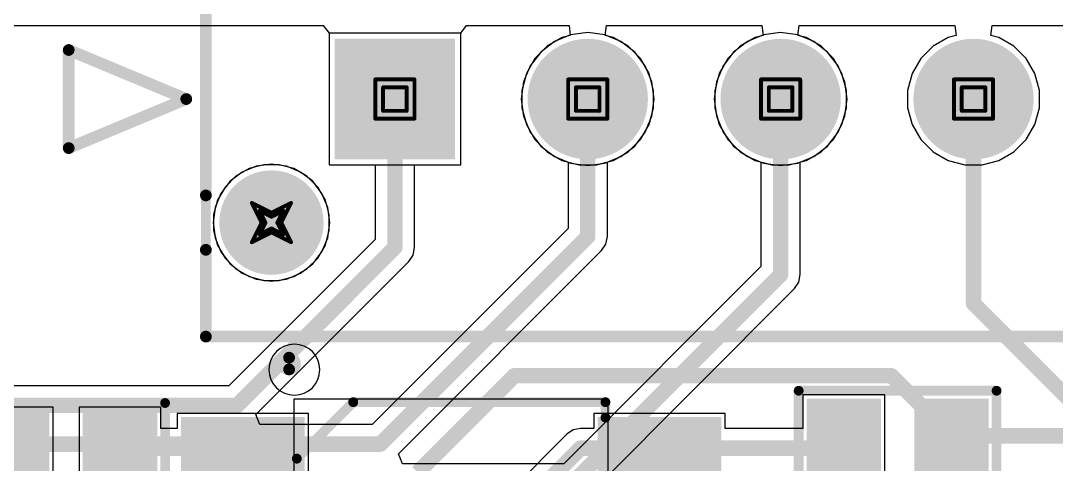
# Model space of a CAD drawing. Header units: inches. Extents: x 0 to 423, y -3 to 110.
# Drawn here: x 38.47 to 51.9, y 65.67 to 71.41 of the extents above; entities that cross this region are included whole.
import ezdxf

# ---------------------------------------------------------------- set-up
doc = ezdxf.new("R2010")
doc.units = ezdxf.units.IN
for name, color, linetype in [('Bottom Layer', 5, 'Continuous'), ('Bottom Solder', 6, 'Continuous'), ('Drill Drawing', 1, 'Continuous'), ('Mechanical 13', 56, 'Continuous'), ('Mechanical 15', 56, 'Continuous'), ('Mid Layer', 16, 'Continuous'), ('Mid Layer 2', 76, 'Continuous'), ('Pad Holes', 156, 'Continuous'), ('Top Layer', 1, 'Continuous'), ('Top Overlay', 2, 'Continuous'), ('Top Paste', 8, 'Continuous'), ('Top Solder', 216, 'Continuous')]:
    doc.layers.add(name, color=color, linetype=linetype)

# ---------------------------------------------------------------- blocks, each defined once
blk = doc.blocks.new('CON_2078430004_MOL_1')
at = {"layer": 'Bottom Layer'}
h = blk.add_hatch(color=5, dxfattribs=at)
edge = h.paths.add_edge_path()
edge.add_arc((1.6, 1.6), 0.6, 0, 360)
h = blk.add_hatch(color=5, dxfattribs=at)
edge = h.paths.add_edge_path()
edge.add_arc((-7.5, 0), 0.704, 0, 360)
h = blk.add_hatch(color=5, dxfattribs=at)
edge = h.paths.add_edge_path()
edge.add_arc((-5, 0), 0.704, 0, 360)
h = blk.add_hatch(color=5, dxfattribs=at)
edge = h.paths.add_edge_path()
edge.add_arc((-2.5, 0), 0.704, 0, 360)
blk.add_hatch(color=5, dxfattribs=at).paths.add_polyline_path([(-0.704, 0.704), (0.704, 0.704), (0.704, -0.704), (-0.704, -0.704)])
at = {"layer": 'Bottom Solder'}
h = blk.add_hatch(color=6, dxfattribs=at)
edge = h.paths.add_edge_path()
edge.add_arc((1.6, 1.6), 0.676, 0, 360)
h = blk.add_hatch(color=6, dxfattribs=at)
edge = h.paths.add_edge_path()
edge.add_arc((-7.5, 0), 0.78, 0, 360)
h = blk.add_hatch(color=6, dxfattribs=at)
edge = h.paths.add_edge_path()
edge.add_arc((-5, 0), 0.78, 0, 360)
h = blk.add_hatch(color=6, dxfattribs=at)
edge = h.paths.add_edge_path()
edge.add_arc((-2.5, 0), 0.78, 0, 360)
blk.add_hatch(color=6, dxfattribs=at).paths.add_polyline_path([(-0.78, 0.78), (0.78, 0.78), (0.78, -0.78), (-0.78, -0.78)])
at = {"layer": 'Mid Layer'}
h = blk.add_hatch(color=16, dxfattribs=at)
edge = h.paths.add_edge_path()
edge.add_arc((1.6, 1.6), 0.6, 0, 360)
h = blk.add_hatch(color=16, dxfattribs=at)
edge = h.paths.add_edge_path()
edge.add_arc((-7.5, 0), 0.704, 0, 360)
h = blk.add_hatch(color=16, dxfattribs=at)
edge = h.paths.add_edge_path()
edge.add_arc((-5, 0), 0.704, 0, 360)
h = blk.add_hatch(color=16, dxfattribs=at)
edge = h.paths.add_edge_path()
edge.add_arc((-2.5, 0), 0.704, 0, 360)
blk.add_hatch(color=16, dxfattribs=at).paths.add_polyline_path([(-0.704, 0.704), (0.704, 0.704), (0.704, -0.704), (-0.704, -0.704)])
at = {"layer": 'Mid Layer 2'}
h = blk.add_hatch(color=76, dxfattribs=at)
edge = h.paths.add_edge_path()
edge.add_arc((1.6, 1.6), 0.6, 0, 360)
h = blk.add_hatch(color=76, dxfattribs=at)
edge = h.paths.add_edge_path()
edge.add_arc((-7.5, 0), 0.704, 0, 360)
h = blk.add_hatch(color=76, dxfattribs=at)
edge = h.paths.add_edge_path()
edge.add_arc((-5, 0), 0.704, 0, 360)
h = blk.add_hatch(color=76, dxfattribs=at)
edge = h.paths.add_edge_path()
edge.add_arc((-2.5, 0), 0.704, 0, 360)
blk.add_hatch(color=76, dxfattribs=at).paths.add_polyline_path([(-0.704, 0.704), (0.704, 0.704), (0.704, -0.704), (-0.704, -0.704)])
at = {"layer": 'Pad Holes'}
h = blk.add_hatch(color=7, dxfattribs=at)
edge = h.paths.add_edge_path()
edge.add_arc((1.6, 1.6), 0.597, 0, 360)
h = blk.add_hatch(color=7, dxfattribs=at)
edge = h.paths.add_edge_path()
edge.add_arc((-7.5, 0), 0.445, 0, 360)
h = blk.add_hatch(color=7, dxfattribs=at)
edge = h.paths.add_edge_path()
edge.add_arc((-5, 0), 0.445, 0, 360)
h = blk.add_hatch(color=7, dxfattribs=at)
edge = h.paths.add_edge_path()
edge.add_arc((-2.5, 0), 0.445, 0, 360)
h = blk.add_hatch(color=7, dxfattribs=at)
edge = h.paths.add_edge_path()
edge.add_arc((0, 0), 0.445, 0, 360)
at = {"layer": 'Top Layer'}
h = blk.add_hatch(color=1, dxfattribs=at)
edge = h.paths.add_edge_path()
edge.add_arc((1.6, 1.6), 0.6, 0, 360)
h = blk.add_hatch(color=1, dxfattribs=at)
edge = h.paths.add_edge_path()
edge.add_arc((-7.5, 0), 0.704, 0, 360)
h = blk.add_hatch(color=1, dxfattribs=at)
edge = h.paths.add_edge_path()
edge.add_arc((-5, 0), 0.704, 0, 360)
h = blk.add_hatch(color=1, dxfattribs=at)
edge = h.paths.add_edge_path()
edge.add_arc((-2.5, 0), 0.704, 0, 360)
blk.add_hatch(color=1, dxfattribs=at).paths.add_polyline_path([(-0.704, 0.704), (0.704, 0.704), (0.704, -0.704), (-0.704, -0.704)])
at = {"layer": 'Top Solder'}
h = blk.add_hatch(color=216, dxfattribs=at)
edge = h.paths.add_edge_path()
edge.add_arc((1.6, 1.6), 0.676, 0, 360)
h = blk.add_hatch(color=216, dxfattribs=at)
edge = h.paths.add_edge_path()
edge.add_arc((-7.5, 0), 0.78, 0, 360)
h = blk.add_hatch(color=216, dxfattribs=at)
edge = h.paths.add_edge_path()
edge.add_arc((-5, 0), 0.78, 0, 360)
h = blk.add_hatch(color=216, dxfattribs=at)
edge = h.paths.add_edge_path()
edge.add_arc((-2.5, 0), 0.78, 0, 360)
blk.add_hatch(color=216, dxfattribs=at).paths.add_polyline_path([(-0.78, 0.78), (0.78, 0.78), (0.78, -0.78), (-0.78, -0.78)])
at = {"layer": 'Mechanical 13'}
for points in [[(2.45, 3.076, 0.127, 0.127, 0), (-9.95, 3.076, 0.127, 0.127, 0)], [(2.45, -4.224, 0.127, 0.127, 0), (2.45, 3.076, 0.127, 0.127, 0)], [(4.228, 0.635, 0.127, 0.127, 0), (2.704, 0, 0.127, 0.127, 0)], [(4.228, 0.635, 0.127, 0.127, 0), (4.228, -0.635, 0.127, 0.127, 0)], [(4.228, -0.635, 0.127, 0.127, 0), (2.704, 0, 0.127, 0.127, 0)]]:
    blk.add_lwpolyline(points, format="xyseb", dxfattribs=at)
for points in [[(2.418, 3.076, 0.0635, 0.0635, 1), (2.482, 3.076, 0.0635, 0.0635, 1)], [(2.418, 3.076, 0.0635, 0.0635, 1), (2.482, 3.076, 0.0635, 0.0635, 1)], [(4.196, 0.635, 0.0635, 0.0635, 1), (4.26, 0.635, 0.0635, 0.0635, 1)], [(4.196, 0.635, 0.0635, 0.0635, 1), (4.26, 0.635, 0.0635, 0.0635, 1)], [(2.672, 0, 0.0635, 0.0635, 1), (2.736, 0, 0.0635, 0.0635, 1)], [(2.672, 0, 0.0635, 0.0635, 1), (2.736, 0, 0.0635, 0.0635, 1)], [(4.196, -0.635, 0.0635, 0.0635, 1), (4.26, -0.635, 0.0635, 0.0635, 1)], [(4.196, -0.635, 0.0635, 0.0635, 1), (4.26, -0.635, 0.0635, 0.0635, 1)]]:
    blk.add_lwpolyline(points, format="xyseb", close=True, dxfattribs=at)
at = {"layer": 'Top Overlay'}
for points in [[(2.45, 3.076, 0.152, 0.152, 0), (-9.95, 3.076, 0.152, 0.152, 0)], [(2.45, 1.952, 0.152, 0.152, 0), (2.45, 3.076, 0.152, 0.152, 0)], [(2.45, -4.224, 0.152, 0.152, 0), (2.45, 1.248, 0.152, 0.152, 0)], [(4.228, 0.635, 0.152, 0.152, 0), (2.704, 0, 0.152, 0.152, 0)], [(4.228, 0.635, 0.152, 0.152, 0), (4.228, -0.635, 0.152, 0.152, 0)], [(4.228, -0.635, 0.152, 0.152, 0), (2.704, 0, 0.152, 0.152, 0)]]:
    blk.add_lwpolyline(points, format="xyseb", dxfattribs=at)
for points in [[(2.412, 3.076, 0.0762, 0.0762, 1), (2.488, 3.076, 0.0762, 0.0762, 1)], [(2.412, 3.076, 0.0762, 0.0762, 1), (2.488, 3.076, 0.0762, 0.0762, 1)], [(2.412, 1.952, 0.0762, 0.0762, 1), (2.488, 1.952, 0.0762, 0.0762, 1)], [(2.412, 1.248, 0.0762, 0.0762, 1), (2.488, 1.248, 0.0762, 0.0762, 1)], [(4.19, 0.635, 0.0762, 0.0762, 1), (4.266, 0.635, 0.0762, 0.0762, 1)], [(4.19, 0.635, 0.0762, 0.0762, 1), (4.266, 0.635, 0.0762, 0.0762, 1)], [(2.666, 0, 0.0762, 0.0762, 1), (2.742, 0, 0.0762, 0.0762, 1)], [(2.666, 0, 0.0762, 0.0762, 1), (2.742, 0, 0.0762, 0.0762, 1)], [(4.19, -0.635, 0.0762, 0.0762, 1), (4.266, -0.635, 0.0762, 0.0762, 1)], [(4.19, -0.635, 0.0762, 0.0762, 1), (4.266, -0.635, 0.0762, 0.0762, 1)]]:
    blk.add_lwpolyline(points, format="xyseb", close=True, dxfattribs=at)
blk = doc.blocks.new('0603C_TBD_55')
at = {"layer": 'Top Layer'}
for points in [[(-0.381, 0.381), (0.381, 0.381), (0.381, -0.381), (-0.381, -0.381)], [(1.016, 0.381), (1.778, 0.381), (1.778, -0.381), (1.016, -0.381)]]:
    blk.add_hatch(color=1, dxfattribs=at).paths.add_polyline_path(points)
at = {"layer": 'Top Paste'}
for points in [[(-0.381, 0.381), (0.381, 0.381), (0.381, -0.381), (-0.381, -0.381)], [(1.016, 0.381), (1.778, 0.381), (1.778, -0.381), (1.016, -0.381)]]:
    blk.add_hatch(color=8, dxfattribs=at).paths.add_polyline_path(points)
at = {"layer": 'Top Solder'}
for points in [[(-0.4826, 0.4826), (0.4826, 0.4826), (0.4826, -0.4826), (-0.4826, -0.4826)], [(0.9144, 0.4826), (1.8796, 0.4826), (1.8796, -0.4826), (0.9144, -0.4826)]]:
    blk.add_hatch(color=216, dxfattribs=at).paths.add_polyline_path(points)
at = {"layer": 'Top Overlay'}
for points in [[(-0.5842, 0.5842, 0.127, 0.127, 0), (1.9812, 0.5842, 0.127, 0.127, 0)], [(-0.5842, -0.5842, 0.127, 0.127, 0), (-0.5842, 0.5842, 0.127, 0.127, 0)], [(1.9812, -0.5842, 0.127, 0.127, 0), (1.9812, 0.5842, 0.127, 0.127, 0)], [(-0.5842, -0.5842, 0.127, 0.127, 0), (1.9812, -0.5842, 0.127, 0.127, 0)]]:
    blk.add_lwpolyline(points, format="xyseb", dxfattribs=at)
for points in [[(-0.61595, 0.5842, 0.0635, 0.0635, 1), (-0.55245, 0.5842, 0.0635, 0.0635, 1)], [(-0.61595, 0.5842, 0.0635, 0.0635, 1), (-0.55245, 0.5842, 0.0635, 0.0635, 1)], [(1.94945, 0.5842, 0.0635, 0.0635, 1), (2.01295, 0.5842, 0.0635, 0.0635, 1)], [(1.94945, 0.5842, 0.0635, 0.0635, 1), (2.01295, 0.5842, 0.0635, 0.0635, 1)], [(-0.61595, -0.5842, 0.0635, 0.0635, 1), (-0.55245, -0.5842, 0.0635, 0.0635, 1)], [(-0.61595, -0.5842, 0.0635, 0.0635, 1), (-0.55245, -0.5842, 0.0635, 0.0635, 1)], [(1.94945, -0.5842, 0.0635, 0.0635, 1), (2.01295, -0.5842, 0.0635, 0.0635, 1)], [(1.94945, -0.5842, 0.0635, 0.0635, 1), (2.01295, -0.5842, 0.0635, 0.0635, 1)]]:
    blk.add_lwpolyline(points, format="xyseb", close=True, dxfattribs=at)
blk = doc.blocks.new('SOIC8_1_27_5X4MM_56')
at = {"layer": 'Top Layer'}
for points in [[(-2.205, 2), (-2.205, 3.4), (-1.605, 3.4), (-1.605, 2)], [(-0.935, 2), (-0.935, 3.4), (-0.335, 3.4), (-0.335, 2)], [(0.335, 2), (0.335, 3.4), (0.935, 3.4), (0.935, 2)], [(1.605, 2), (1.605, 3.4), (2.205, 3.4), (2.205, 2)], [(-2.205, -3.4), (-2.205, -2), (-1.605, -2), (-1.605, -3.4)], [(-0.935, -3.4), (-0.935, -2), (-0.335, -2), (-0.335, -3.4)], [(0.335, -3.4), (0.335, -2), (0.935, -2), (0.935, -3.4)], [(1.605, -3.4), (1.605, -2), (2.205, -2), (2.205, -3.4)]]:
    blk.add_hatch(color=1, dxfattribs=at).paths.add_polyline_path(points)
at = {"layer": 'Top Paste'}
for points in [[(-2.205, 2), (-2.205, 3.4), (-1.605, 3.4), (-1.605, 2)], [(-0.935, 2), (-0.935, 3.4), (-0.335, 3.4), (-0.335, 2)], [(0.335, 2), (0.335, 3.4), (0.935, 3.4), (0.935, 2)], [(1.605, 2), (1.605, 3.4), (2.205, 3.4), (2.205, 2)], [(-2.205, -3.4), (-2.205, -2), (-1.605, -2), (-1.605, -3.4)], [(-0.935, -3.4), (-0.935, -2), (-0.335, -2), (-0.335, -3.4)], [(0.335, -3.4), (0.335, -2), (0.935, -2), (0.935, -3.4)], [(1.605, -3.4), (1.605, -2), (2.205, -2), (2.205, -3.4)]]:
    blk.add_hatch(color=8, dxfattribs=at).paths.add_polyline_path(points)
at = {"layer": 'Top Solder'}
for points in [[(-2.307, 1.898), (-2.307, 3.502), (-1.503, 3.502), (-1.503, 1.898)], [(-1.037, 1.898), (-1.037, 3.502), (-0.233, 3.502), (-0.233, 1.898)], [(0.233, 1.898), (0.233, 3.502), (1.037, 3.502), (1.037, 1.898)], [(1.503, 1.898), (1.503, 3.502), (2.307, 3.502), (2.307, 1.898)], [(-2.307, -3.502), (-2.307, -1.898), (-1.503, -1.898), (-1.503, -3.502)], [(-1.037, -3.502), (-1.037, -1.898), (-0.233, -1.898), (-0.233, -3.502)], [(0.233, -3.502), (0.233, -1.898), (1.037, -1.898), (1.037, -3.502)], [(1.503, -3.502), (1.503, -1.898), (2.307, -1.898), (2.307, -3.502)]]:
    blk.add_hatch(color=216, dxfattribs=at).paths.add_polyline_path(points)
at = {"layer": 'Mechanical 15'}
for p, q in [((-2.545, -2.036), (-2.545, 2.032)), ((-2.545, 2.032), (2.54, 2.032)), ((2.54, 2.032), (2.54, -2.036)), ((2.54, -2.036), (-2.545, -2.036))]:
    blk.add_line(p, q, dxfattribs=at)
at = {"layer": 'Top Overlay'}
for points in [[(-2.3, 2, 0.127, 0.127, 0), (-2.5, 2, 0.127, 0.127, 0)], [(-2.5, -1.269, 0.127, 0.127, 0), (-2.5, 2, 0.127, 0.127, 0)], [(-1.769, -2, 0.127, 0.127, 0), (-2.5, -1.269, 0.127, 0.127, 0)]]:
    blk.add_lwpolyline(points, format="xyseb", dxfattribs=at)
for points, format in [([(-2.532, 2, 0.0635, 0.0635, 1), (-2.468, 2, 0.0635, 0.0635, 1)], "xyseb"), ([(-2.532, 2, 0.0635, 0.0635, 1), (-2.468, 2, 0.0635, 0.0635, 1)], "xyseb"), ([(-2.332, 2, 0.0635, 0.0635, 1), (-2.268, 2, 0.0635, 0.0635, 1)], "xyseb"), ([(-2.532, -1.269, 0.0635, 0.0635, 1), (-2.468, -1.269, 0.0635, 0.0635, 1)], "xyseb"), ([(-2.532, -1.269, 0.0635, 0.0635, 1), (-2.468, -1.269, 0.0635, 0.0635, 1)], "xyseb"), ([(-2.591, -2.032, 1), (-3.251, -2.032, 1)], "xyb"), ([(-2.924, -2.1, 0.152, 0.152, 1), (-3.076, -2.1, 0.152, 0.152, 1)], "xyseb"), ([(-1.801, -2, 0.0635, 0.0635, 1), (-1.737, -2, 0.0635, 0.0635, 1)], "xyseb"), ([(-3.251, -2.032, 1), (-3.251, -2.032, 1)], "xyb"), ([(-3.114, -2.1, 0.0762, 0.0762, 1), (-3.038, -2.1, 0.0762, 0.0762, 1)], "xyseb"), ([(-2.962, -2.1, 0.0762, 0.0762, 1), (-2.886, -2.1, 0.0762, 0.0762, 1)], "xyseb"), ([(-2.591, -2.032, 1), (-2.591, -2.032, 1)], "xyb")]:
    blk.add_lwpolyline(points, format=format, close=True, dxfattribs=at)
blk = doc.blocks.new('0603C_TBD_57')
at = {"layer": 'Top Layer'}
for points in [[(-0.381, 0.381), (0.381, 0.381), (0.381, -0.381), (-0.381, -0.381)], [(1.016, 0.381), (1.778, 0.381), (1.778, -0.381), (1.016, -0.381)]]:
    blk.add_hatch(color=1, dxfattribs=at).paths.add_polyline_path(points)
at = {"layer": 'Top Paste'}
for points in [[(-0.381, 0.381), (0.381, 0.381), (0.381, -0.381), (-0.381, -0.381)], [(1.016, 0.381), (1.778, 0.381), (1.778, -0.381), (1.016, -0.381)]]:
    blk.add_hatch(color=8, dxfattribs=at).paths.add_polyline_path(points)
at = {"layer": 'Top Solder'}
for points in [[(-0.4826, 0.4826), (0.4826, 0.4826), (0.4826, -0.4826), (-0.4826, -0.4826)], [(0.9144, 0.4826), (1.8796, 0.4826), (1.8796, -0.4826), (0.9144, -0.4826)]]:
    blk.add_hatch(color=216, dxfattribs=at).paths.add_polyline_path(points)
at = {"layer": 'Top Overlay'}
for points in [[(-0.5842, -0.5842, 0.127, 0.127, 0), (-0.5842, 0.5842, 0.127, 0.127, 0)], [(-0.5842, 0.5842, 0.127, 0.127, 0), (1.9812, 0.5842, 0.127, 0.127, 0)], [(1.9812, -0.5842, 0.127, 0.127, 0), (1.9812, 0.5842, 0.127, 0.127, 0)], [(-0.5842, -0.5842, 0.127, 0.127, 0), (1.9812, -0.5842, 0.127, 0.127, 0)]]:
    blk.add_lwpolyline(points, format="xyseb", dxfattribs=at)
for points in [[(-0.61595, 0.5842, 0.0635, 0.0635, 1), (-0.55245, 0.5842, 0.0635, 0.0635, 1)], [(-0.61595, 0.5842, 0.0635, 0.0635, 1), (-0.55245, 0.5842, 0.0635, 0.0635, 1)], [(1.94945, 0.5842, 0.0635, 0.0635, 1), (2.01295, 0.5842, 0.0635, 0.0635, 1)], [(1.94945, 0.5842, 0.0635, 0.0635, 1), (2.01295, 0.5842, 0.0635, 0.0635, 1)], [(-0.61595, -0.5842, 0.0635, 0.0635, 1), (-0.55245, -0.5842, 0.0635, 0.0635, 1)], [(-0.61595, -0.5842, 0.0635, 0.0635, 1), (-0.55245, -0.5842, 0.0635, 0.0635, 1)], [(1.94945, -0.5842, 0.0635, 0.0635, 1), (2.01295, -0.5842, 0.0635, 0.0635, 1)], [(1.94945, -0.5842, 0.0635, 0.0635, 1), (2.01295, -0.5842, 0.0635, 0.0635, 1)]]:
    blk.add_lwpolyline(points, format="xyseb", close=True, dxfattribs=at)

msp = doc.modelspace()

# ---------------------------------------------------------------- linework, layer by layer
at = {"layer": 'Bottom Layer'}
for p, q in [((44.178, 71.254), (42.47, 71.254)), ((42.47, 71.254), (42.47, 69.546)), ((44.178, 69.546), (44.178, 71.254)), ((45.393, 71.146), (45.215, 71.009)), ((45.601, 71.232), (45.393, 71.146)), ((45.824, 71.261), (45.601, 71.232)), ((46.047, 71.232), (45.824, 71.261)), ((46.254, 71.146), (46.047, 71.232)), ((46.433, 71.009), (46.254, 71.146)), ((47.893, 71.146), (47.715, 71.009)), ((48.101, 71.232), (47.893, 71.146)), ((48.324, 71.261), (48.101, 71.232)), ((48.547, 71.232), (48.324, 71.261)), ((48.754, 71.146), (48.547, 71.232)), ((48.933, 71.009), (48.754, 71.146)), ((45.215, 71.009), (45.078, 70.831)), ((46.57, 70.831), (46.433, 71.009)), ((47.715, 71.009), (47.578, 70.831)), ((49.07, 70.831), (48.933, 71.009)), ((45.078, 70.831), (44.992, 70.623)), ((46.656, 70.623), (46.57, 70.831)), ((47.578, 70.831), (47.492, 70.623)), ((49.156, 70.623), (49.07, 70.831)), ((44.992, 70.623), (44.962, 70.4)), ((46.685, 70.4), (46.656, 70.623)), ((47.492, 70.623), (47.462, 70.4)), ((49.185, 70.4), (49.156, 70.623)), ((44.962, 70.4), (44.992, 70.177)), ((46.656, 70.177), (46.685, 70.4)), ((47.462, 70.4), (47.492, 70.177)), ((49.156, 70.177), (49.185, 70.4)), ((44.992, 70.177), (45.078, 69.969)), ((46.57, 69.969), (46.656, 70.177)), ((47.492, 70.177), (47.578, 69.969)), ((49.07, 69.969), (49.156, 70.177)), ((45.078, 69.969), (45.215, 69.791)), ((46.433, 69.791), (46.57, 69.969)), ((47.578, 69.969), (47.715, 69.791)), ((48.933, 69.791), (49.07, 69.969)), ((45.215, 69.791), (45.393, 69.654)), ((46.254, 69.654), (46.433, 69.791)), ((47.715, 69.791), (47.893, 69.654)), ((48.754, 69.654), (48.933, 69.791)), ((41.528, 69.531), (41.345, 69.455)), ((41.724, 69.556), (41.528, 69.531)), ((41.919, 69.531), (41.724, 69.556)), ((42.102, 69.455), (41.919, 69.531)), ((42.47, 69.546), (43.069, 69.546)), ((43.069, 69.546), (43.069, 68.583)), ((43.579, 68.478), (43.579, 69.546)), ((43.579, 69.546), (44.178, 69.546)), ((45.393, 69.654), (45.569, 69.581)), ((45.569, 69.581), (45.569, 68.724)), ((46.079, 69.581), (46.254, 69.654)), ((46.079, 68.619), (46.079, 69.581)), ((47.893, 69.654), (48.069, 69.581)), ((48.069, 69.581), (48.069, 68.231)), ((48.579, 69.581), (48.754, 69.654)), ((48.579, 68.126), (48.579, 69.581)), ((41.345, 69.455), (41.189, 69.335)), ((42.259, 69.335), (42.102, 69.455)), ((41.189, 69.335), (41.069, 69.178)), ((42.379, 69.178), (42.259, 69.335)), ((41.069, 69.178), (40.993, 68.996)), ((42.454, 68.996), (42.379, 69.178)), ((40.993, 68.996), (40.967, 68.8)), ((42.48, 68.8), (42.454, 68.996)), ((40.967, 68.8), (40.993, 68.604)), ((42.454, 68.604), (42.48, 68.8)), ((40.993, 68.604), (41.069, 68.422)), ((42.379, 68.422), (42.454, 68.604)), ((45.569, 68.724), (43.031, 66.187)), ((46.059, 68.521), (46.079, 68.619)), ((43.069, 68.583), (41.173, 66.688)), ((43.559, 68.38), (43.579, 68.478)), ((46.004, 68.438), (46.059, 68.521)), ((41.069, 68.422), (41.189, 68.265)), ((42.259, 68.265), (42.379, 68.422)), ((43.369, 65.804), (46.004, 68.438)), ((43.504, 68.297), (43.559, 68.38)), ((41.189, 68.265), (41.345, 68.145)), ((41.52, 66.314), (43.504, 68.297)), ((42.102, 68.145), (42.259, 68.265)), ((48.069, 68.231), (45.514, 65.677)), ((41.345, 68.145), (41.528, 68.069)), ((41.528, 68.069), (41.724, 68.043)), ((41.724, 68.043), (41.919, 68.069)), ((41.919, 68.069), (42.102, 68.145)), ((48.559, 68.028), (48.579, 68.126)), ((45.8, 65.241), (48.504, 67.946)), ((48.504, 67.946), (48.559, 68.028)), ((41.173, 66.688), (38.303, 66.688)), ((41.573, 66.187), (41.52, 66.314)), ((43.031, 66.187), (41.573, 66.187)), ((43.422, 65.677), (43.369, 65.804)), ((45.514, 65.677), (43.422, 65.677))]:
    msp.add_line(p, q, dxfattribs=at)
for points in [[(43.324, 68.478, 0.2, 0.2, 0), (43.324, 70.705, 0.2, 0.2, 0)], [(45.824, 68.619, 0.2, 0.2, 0), (45.824, 70.705, 0.2, 0.2, 0)], [(48.324, 68.126, 0.2, 0.2, 0), (48.324, 70.705, 0.2, 0.2, 0)], [(50.824, 67.752, 0.2, 0.2, 0), (50.824, 70.705, 0.2, 0.2, 0)], [(43.137, 65.932, 0.2, 0.2, 0), (45.824, 68.619, 0.2, 0.2, 0)], [(41.279, 66.433, 0.2, 0.2, 0), (43.324, 68.478, 0.2, 0.2, 0)], [(45.619, 65.422, 0.2, 0.2, 0), (48.324, 68.126, 0.2, 0.2, 0)], [(50.824, 67.752, 0.2, 0.2, 0), (52.536, 66.039, 0.2, 0.2, 0)], [(38.303, 66.433, 0.2, 0.2, 0), (41.279, 66.433, 0.2, 0.2, 0)], [(37.627, 64.854, 0.2, 0.2, 0), (38.705, 65.932, 0.2, 0.2, 0)], [(38.705, 65.932, 0.2, 0.2, 0), (43.137, 65.932, 0.2, 0.2, 0)]]:
    msp.add_lwpolyline(points, format="xyseb", dxfattribs=at)
for points in [[(43.274, 70.705, 0.1, 0.1, 1), (43.374, 70.705, 0.1, 0.1, 1)], [(45.774, 70.705, 0.1, 0.1, 1), (45.874, 70.705, 0.1, 0.1, 1)], [(48.274, 70.705, 0.1, 0.1, 1), (48.374, 70.705, 0.1, 0.1, 1)], [(50.774, 70.705, 0.1, 0.1, 1), (50.874, 70.705, 0.1, 0.1, 1)], [(45.774, 68.619, 0.1, 0.1, 1), (45.874, 68.619, 0.1, 0.1, 1)], [(45.774, 68.619, 0.1, 0.1, 1), (45.874, 68.619, 0.1, 0.1, 1)], [(43.274, 68.478, 0.1, 0.1, 1), (43.374, 68.478, 0.1, 0.1, 1)], [(43.274, 68.478, 0.1, 0.1, 1), (43.374, 68.478, 0.1, 0.1, 1)], [(48.274, 68.126, 0.1, 0.1, 1), (48.374, 68.126, 0.1, 0.1, 1)], [(48.274, 68.126, 0.1, 0.1, 1), (48.374, 68.126, 0.1, 0.1, 1)], [(50.774, 67.752, 0.1, 0.1, 1), (50.874, 67.752, 0.1, 0.1, 1)], [(50.774, 67.752, 0.1, 0.1, 1), (50.874, 67.752, 0.1, 0.1, 1)], [(41.229, 66.433, 0.1, 0.1, 1), (41.329, 66.433, 0.1, 0.1, 1)], [(41.229, 66.433, 0.1, 0.1, 1), (41.329, 66.433, 0.1, 0.1, 1)], [(38.655, 65.932, 0.1, 0.1, 1), (38.755, 65.932, 0.1, 0.1, 1)], [(38.655, 65.932, 0.1, 0.1, 1), (38.755, 65.932, 0.1, 0.1, 1)], [(43.087, 65.932, 0.1, 0.1, 1), (43.187, 65.932, 0.1, 0.1, 1)], [(43.087, 65.932, 0.1, 0.1, 1), (43.187, 65.932, 0.1, 0.1, 1)]]:
    msp.add_lwpolyline(points, format="xyseb", close=True, dxfattribs=at)
at = {"layer": 'Drill Drawing'}
for points in [[(43.07, 70.654, 0.0508, 0.0508, 0), (43.578, 70.654, 0.0508, 0.0508, 0)], [(43.07, 70.146, 0.0508, 0.0508, 0), (43.07, 70.654, 0.0508, 0.0508, 0)], [(43.578, 70.146, 0.0508, 0.0508, 0), (43.578, 70.654, 0.0508, 0.0508, 0)], [(45.57, 70.654, 0.0508, 0.0508, 0), (46.078, 70.654, 0.0508, 0.0508, 0)], [(45.57, 70.146, 0.0508, 0.0508, 0), (45.57, 70.654, 0.0508, 0.0508, 0)], [(46.078, 70.146, 0.0508, 0.0508, 0), (46.078, 70.654, 0.0508, 0.0508, 0)], [(48.07, 70.654, 0.0508, 0.0508, 0), (48.578, 70.654, 0.0508, 0.0508, 0)], [(48.07, 70.146, 0.0508, 0.0508, 0), (48.07, 70.654, 0.0508, 0.0508, 0)], [(48.578, 70.146, 0.0508, 0.0508, 0), (48.578, 70.654, 0.0508, 0.0508, 0)], [(50.57, 70.654, 0.0508, 0.0508, 0), (51.078, 70.654, 0.0508, 0.0508, 0)], [(50.57, 70.146, 0.0508, 0.0508, 0), (50.57, 70.654, 0.0508, 0.0508, 0)], [(51.078, 70.146, 0.0508, 0.0508, 0), (51.078, 70.654, 0.0508, 0.0508, 0)], [(43.171, 70.552, 0.0508, 0.0508, 0), (43.476, 70.552, 0.0508, 0.0508, 0)], [(43.171, 70.247, 0.0508, 0.0508, 0), (43.171, 70.552, 0.0508, 0.0508, 0)], [(43.476, 70.247, 0.0508, 0.0508, 0), (43.476, 70.552, 0.0508, 0.0508, 0)], [(45.671, 70.552, 0.0508, 0.0508, 0), (45.976, 70.552, 0.0508, 0.0508, 0)], [(45.671, 70.247, 0.0508, 0.0508, 0), (45.671, 70.552, 0.0508, 0.0508, 0)], [(45.976, 70.247, 0.0508, 0.0508, 0), (45.976, 70.552, 0.0508, 0.0508, 0)], [(48.171, 70.552, 0.0508, 0.0508, 0), (48.476, 70.552, 0.0508, 0.0508, 0)], [(48.171, 70.247, 0.0508, 0.0508, 0), (48.171, 70.552, 0.0508, 0.0508, 0)], [(48.476, 70.247, 0.0508, 0.0508, 0), (48.476, 70.552, 0.0508, 0.0508, 0)], [(50.671, 70.552, 0.0508, 0.0508, 0), (50.976, 70.552, 0.0508, 0.0508, 0)], [(50.671, 70.247, 0.0508, 0.0508, 0), (50.671, 70.552, 0.0508, 0.0508, 0)], [(50.976, 70.247, 0.0508, 0.0508, 0), (50.976, 70.552, 0.0508, 0.0508, 0)], [(43.171, 70.247, 0.0508, 0.0508, 0), (43.476, 70.247, 0.0508, 0.0508, 0)], [(45.671, 70.247, 0.0508, 0.0508, 0), (45.976, 70.247, 0.0508, 0.0508, 0)], [(48.171, 70.247, 0.0508, 0.0508, 0), (48.476, 70.247, 0.0508, 0.0508, 0)], [(50.671, 70.247, 0.0508, 0.0508, 0), (50.976, 70.247, 0.0508, 0.0508, 0)], [(43.07, 70.146, 0.0508, 0.0508, 0), (43.578, 70.146, 0.0508, 0.0508, 0)], [(45.57, 70.146, 0.0508, 0.0508, 0), (46.078, 70.146, 0.0508, 0.0508, 0)], [(48.07, 70.146, 0.0508, 0.0508, 0), (48.578, 70.146, 0.0508, 0.0508, 0)], [(50.57, 70.146, 0.0508, 0.0508, 0), (51.078, 70.146, 0.0508, 0.0508, 0)], [(41.47, 69.054, 0.0508, 0.0508, 0), (41.724, 68.927, 0.0508, 0.0508, 0)], [(41.47, 69.054, 0.0508, 0.0508, 0), (41.597, 68.8, 0.0508, 0.0508, 0)], [(41.724, 68.927, 0.0508, 0.0508, 0), (41.978, 69.054, 0.0508, 0.0508, 0)], [(41.851, 68.8, 0.0508, 0.0508, 0), (41.978, 69.054, 0.0508, 0.0508, 0)], [(41.571, 68.952, 0.0508, 0.0508, 0), (41.724, 68.876, 0.0508, 0.0508, 0)], [(41.571, 68.952, 0.0508, 0.0508, 0), (41.647, 68.8, 0.0508, 0.0508, 0)], [(41.724, 68.876, 0.0508, 0.0508, 0), (41.876, 68.952, 0.0508, 0.0508, 0)], [(41.8, 68.8, 0.0508, 0.0508, 0), (41.876, 68.952, 0.0508, 0.0508, 0)], [(41.47, 68.546, 0.0508, 0.0508, 0), (41.597, 68.8, 0.0508, 0.0508, 0)], [(41.571, 68.647, 0.0508, 0.0508, 0), (41.647, 68.8, 0.0508, 0.0508, 0)], [(41.571, 68.647, 0.0508, 0.0508, 0), (41.724, 68.724, 0.0508, 0.0508, 0)], [(41.724, 68.724, 0.0508, 0.0508, 0), (41.876, 68.647, 0.0508, 0.0508, 0)], [(41.8, 68.8, 0.0508, 0.0508, 0), (41.876, 68.647, 0.0508, 0.0508, 0)], [(41.851, 68.8, 0.0508, 0.0508, 0), (41.978, 68.546, 0.0508, 0.0508, 0)], [(41.47, 68.546, 0.0508, 0.0508, 0), (41.724, 68.673, 0.0508, 0.0508, 0)], [(41.724, 68.673, 0.0508, 0.0508, 0), (41.978, 68.546, 0.0508, 0.0508, 0)]]:
    msp.add_lwpolyline(points, format="xyseb", dxfattribs=at)
for points in [[(43.057, 70.654, 0.0254, 0.0254, 1), (43.082, 70.654, 0.0254, 0.0254, 1)], [(43.057, 70.654, 0.0254, 0.0254, 1), (43.082, 70.654, 0.0254, 0.0254, 1)], [(43.565, 70.654, 0.0254, 0.0254, 1), (43.59, 70.654, 0.0254, 0.0254, 1)], [(43.565, 70.654, 0.0254, 0.0254, 1), (43.59, 70.654, 0.0254, 0.0254, 1)], [(45.557, 70.654, 0.0254, 0.0254, 1), (45.582, 70.654, 0.0254, 0.0254, 1)], [(45.557, 70.654, 0.0254, 0.0254, 1), (45.582, 70.654, 0.0254, 0.0254, 1)], [(46.065, 70.654, 0.0254, 0.0254, 1), (46.09, 70.654, 0.0254, 0.0254, 1)], [(46.065, 70.654, 0.0254, 0.0254, 1), (46.09, 70.654, 0.0254, 0.0254, 1)], [(48.057, 70.654, 0.0254, 0.0254, 1), (48.082, 70.654, 0.0254, 0.0254, 1)], [(48.057, 70.654, 0.0254, 0.0254, 1), (48.082, 70.654, 0.0254, 0.0254, 1)], [(48.565, 70.654, 0.0254, 0.0254, 1), (48.59, 70.654, 0.0254, 0.0254, 1)], [(48.565, 70.654, 0.0254, 0.0254, 1), (48.59, 70.654, 0.0254, 0.0254, 1)], [(50.557, 70.654, 0.0254, 0.0254, 1), (50.582, 70.654, 0.0254, 0.0254, 1)], [(50.557, 70.654, 0.0254, 0.0254, 1), (50.582, 70.654, 0.0254, 0.0254, 1)], [(51.065, 70.654, 0.0254, 0.0254, 1), (51.09, 70.654, 0.0254, 0.0254, 1)], [(51.065, 70.654, 0.0254, 0.0254, 1), (51.09, 70.654, 0.0254, 0.0254, 1)], [(43.159, 70.552, 0.0254, 0.0254, 1), (43.184, 70.552, 0.0254, 0.0254, 1)], [(43.159, 70.552, 0.0254, 0.0254, 1), (43.184, 70.552, 0.0254, 0.0254, 1)], [(43.463, 70.552, 0.0254, 0.0254, 1), (43.489, 70.552, 0.0254, 0.0254, 1)], [(43.463, 70.552, 0.0254, 0.0254, 1), (43.489, 70.552, 0.0254, 0.0254, 1)], [(45.659, 70.552, 0.0254, 0.0254, 1), (45.684, 70.552, 0.0254, 0.0254, 1)], [(45.659, 70.552, 0.0254, 0.0254, 1), (45.684, 70.552, 0.0254, 0.0254, 1)], [(45.963, 70.552, 0.0254, 0.0254, 1), (45.989, 70.552, 0.0254, 0.0254, 1)], [(45.963, 70.552, 0.0254, 0.0254, 1), (45.989, 70.552, 0.0254, 0.0254, 1)], [(48.159, 70.552, 0.0254, 0.0254, 1), (48.184, 70.552, 0.0254, 0.0254, 1)], [(48.159, 70.552, 0.0254, 0.0254, 1), (48.184, 70.552, 0.0254, 0.0254, 1)], [(48.463, 70.552, 0.0254, 0.0254, 1), (48.489, 70.552, 0.0254, 0.0254, 1)], [(48.463, 70.552, 0.0254, 0.0254, 1), (48.489, 70.552, 0.0254, 0.0254, 1)], [(50.659, 70.552, 0.0254, 0.0254, 1), (50.684, 70.552, 0.0254, 0.0254, 1)], [(50.659, 70.552, 0.0254, 0.0254, 1), (50.684, 70.552, 0.0254, 0.0254, 1)], [(50.963, 70.552, 0.0254, 0.0254, 1), (50.989, 70.552, 0.0254, 0.0254, 1)], [(50.963, 70.552, 0.0254, 0.0254, 1), (50.989, 70.552, 0.0254, 0.0254, 1)], [(43.159, 70.247, 0.0254, 0.0254, 1), (43.184, 70.247, 0.0254, 0.0254, 1)], [(43.159, 70.247, 0.0254, 0.0254, 1), (43.184, 70.247, 0.0254, 0.0254, 1)], [(43.463, 70.247, 0.0254, 0.0254, 1), (43.489, 70.247, 0.0254, 0.0254, 1)], [(43.463, 70.247, 0.0254, 0.0254, 1), (43.489, 70.247, 0.0254, 0.0254, 1)], [(45.659, 70.247, 0.0254, 0.0254, 1), (45.684, 70.247, 0.0254, 0.0254, 1)], [(45.659, 70.247, 0.0254, 0.0254, 1), (45.684, 70.247, 0.0254, 0.0254, 1)], [(45.963, 70.247, 0.0254, 0.0254, 1), (45.989, 70.247, 0.0254, 0.0254, 1)], [(45.963, 70.247, 0.0254, 0.0254, 1), (45.989, 70.247, 0.0254, 0.0254, 1)], [(48.159, 70.247, 0.0254, 0.0254, 1), (48.184, 70.247, 0.0254, 0.0254, 1)], [(48.159, 70.247, 0.0254, 0.0254, 1), (48.184, 70.247, 0.0254, 0.0254, 1)], [(48.463, 70.247, 0.0254, 0.0254, 1), (48.489, 70.247, 0.0254, 0.0254, 1)], [(48.463, 70.247, 0.0254, 0.0254, 1), (48.489, 70.247, 0.0254, 0.0254, 1)], [(50.659, 70.247, 0.0254, 0.0254, 1), (50.684, 70.247, 0.0254, 0.0254, 1)], [(50.659, 70.247, 0.0254, 0.0254, 1), (50.684, 70.247, 0.0254, 0.0254, 1)], [(50.963, 70.247, 0.0254, 0.0254, 1), (50.989, 70.247, 0.0254, 0.0254, 1)], [(50.963, 70.247, 0.0254, 0.0254, 1), (50.989, 70.247, 0.0254, 0.0254, 1)], [(43.057, 70.146, 0.0254, 0.0254, 1), (43.082, 70.146, 0.0254, 0.0254, 1)], [(43.057, 70.146, 0.0254, 0.0254, 1), (43.082, 70.146, 0.0254, 0.0254, 1)], [(43.565, 70.146, 0.0254, 0.0254, 1), (43.59, 70.146, 0.0254, 0.0254, 1)], [(43.565, 70.146, 0.0254, 0.0254, 1), (43.59, 70.146, 0.0254, 0.0254, 1)], [(45.557, 70.146, 0.0254, 0.0254, 1), (45.582, 70.146, 0.0254, 0.0254, 1)], [(45.557, 70.146, 0.0254, 0.0254, 1), (45.582, 70.146, 0.0254, 0.0254, 1)], [(46.065, 70.146, 0.0254, 0.0254, 1), (46.09, 70.146, 0.0254, 0.0254, 1)], [(46.065, 70.146, 0.0254, 0.0254, 1), (46.09, 70.146, 0.0254, 0.0254, 1)], [(48.057, 70.146, 0.0254, 0.0254, 1), (48.082, 70.146, 0.0254, 0.0254, 1)], [(48.057, 70.146, 0.0254, 0.0254, 1), (48.082, 70.146, 0.0254, 0.0254, 1)], [(48.565, 70.146, 0.0254, 0.0254, 1), (48.59, 70.146, 0.0254, 0.0254, 1)], [(48.565, 70.146, 0.0254, 0.0254, 1), (48.59, 70.146, 0.0254, 0.0254, 1)], [(50.557, 70.146, 0.0254, 0.0254, 1), (50.582, 70.146, 0.0254, 0.0254, 1)], [(50.557, 70.146, 0.0254, 0.0254, 1), (50.582, 70.146, 0.0254, 0.0254, 1)], [(51.065, 70.146, 0.0254, 0.0254, 1), (51.09, 70.146, 0.0254, 0.0254, 1)], [(51.065, 70.146, 0.0254, 0.0254, 1), (51.09, 70.146, 0.0254, 0.0254, 1)], [(41.457, 69.054, 0.0254, 0.0254, 1), (41.482, 69.054, 0.0254, 0.0254, 1)], [(41.457, 69.054, 0.0254, 0.0254, 1), (41.482, 69.054, 0.0254, 0.0254, 1)], [(41.965, 69.054, 0.0254, 0.0254, 1), (41.99, 69.054, 0.0254, 0.0254, 1)], [(41.965, 69.054, 0.0254, 0.0254, 1), (41.99, 69.054, 0.0254, 0.0254, 1)], [(41.559, 68.952, 0.0254, 0.0254, 1), (41.584, 68.952, 0.0254, 0.0254, 1)], [(41.559, 68.952, 0.0254, 0.0254, 1), (41.584, 68.952, 0.0254, 0.0254, 1)], [(41.711, 68.927, 0.0254, 0.0254, 1), (41.736, 68.927, 0.0254, 0.0254, 1)], [(41.711, 68.927, 0.0254, 0.0254, 1), (41.736, 68.927, 0.0254, 0.0254, 1)], [(41.711, 68.876, 0.0254, 0.0254, 1), (41.736, 68.876, 0.0254, 0.0254, 1)], [(41.711, 68.876, 0.0254, 0.0254, 1), (41.736, 68.876, 0.0254, 0.0254, 1)], [(41.863, 68.952, 0.0254, 0.0254, 1), (41.889, 68.952, 0.0254, 0.0254, 1)], [(41.863, 68.952, 0.0254, 0.0254, 1), (41.889, 68.952, 0.0254, 0.0254, 1)], [(41.584, 68.8, 0.0254, 0.0254, 1), (41.609, 68.8, 0.0254, 0.0254, 1)], [(41.584, 68.8, 0.0254, 0.0254, 1), (41.609, 68.8, 0.0254, 0.0254, 1)], [(41.635, 68.8, 0.0254, 0.0254, 1), (41.66, 68.8, 0.0254, 0.0254, 1)], [(41.635, 68.8, 0.0254, 0.0254, 1), (41.66, 68.8, 0.0254, 0.0254, 1)], [(41.711, 68.724, 0.0254, 0.0254, 1), (41.736, 68.724, 0.0254, 0.0254, 1)], [(41.711, 68.724, 0.0254, 0.0254, 1), (41.736, 68.724, 0.0254, 0.0254, 1)], [(41.787, 68.8, 0.0254, 0.0254, 1), (41.813, 68.8, 0.0254, 0.0254, 1)], [(41.787, 68.8, 0.0254, 0.0254, 1), (41.813, 68.8, 0.0254, 0.0254, 1)], [(41.838, 68.8, 0.0254, 0.0254, 1), (41.863, 68.8, 0.0254, 0.0254, 1)], [(41.838, 68.8, 0.0254, 0.0254, 1), (41.863, 68.8, 0.0254, 0.0254, 1)], [(41.559, 68.647, 0.0254, 0.0254, 1), (41.584, 68.647, 0.0254, 0.0254, 1)], [(41.559, 68.647, 0.0254, 0.0254, 1), (41.584, 68.647, 0.0254, 0.0254, 1)], [(41.711, 68.673, 0.0254, 0.0254, 1), (41.736, 68.673, 0.0254, 0.0254, 1)], [(41.711, 68.673, 0.0254, 0.0254, 1), (41.736, 68.673, 0.0254, 0.0254, 1)], [(41.863, 68.647, 0.0254, 0.0254, 1), (41.889, 68.647, 0.0254, 0.0254, 1)], [(41.863, 68.647, 0.0254, 0.0254, 1), (41.889, 68.647, 0.0254, 0.0254, 1)], [(41.457, 68.546, 0.0254, 0.0254, 1), (41.482, 68.546, 0.0254, 0.0254, 1)], [(41.457, 68.546, 0.0254, 0.0254, 1), (41.482, 68.546, 0.0254, 0.0254, 1)], [(41.965, 68.546, 0.0254, 0.0254, 1), (41.99, 68.546, 0.0254, 0.0254, 1)], [(41.965, 68.546, 0.0254, 0.0254, 1), (41.99, 68.546, 0.0254, 0.0254, 1)]]:
    msp.add_lwpolyline(points, format="xyseb", close=True, dxfattribs=at)
at = {"layer": 'Mid Layer'}
for p, q in [((44.178, 71.254), (42.47, 71.254)), ((42.47, 71.254), (42.47, 69.546)), ((44.178, 69.546), (44.178, 71.254)), ((45.393, 71.146), (45.215, 71.009)), ((45.601, 71.232), (45.393, 71.146)), ((45.824, 71.261), (45.601, 71.232)), ((46.047, 71.232), (45.824, 71.261)), ((46.254, 71.146), (46.047, 71.232)), ((46.433, 71.009), (46.254, 71.146)), ((47.893, 71.146), (47.715, 71.009)), ((48.101, 71.232), (47.893, 71.146)), ((48.324, 71.261), (48.101, 71.232)), ((48.547, 71.232), (48.324, 71.261)), ((48.754, 71.146), (48.547, 71.232)), ((48.933, 71.009), (48.754, 71.146)), ((45.215, 71.009), (45.078, 70.831)), ((46.57, 70.831), (46.433, 71.009)), ((47.715, 71.009), (47.578, 70.831)), ((49.07, 70.831), (48.933, 71.009)), ((45.078, 70.831), (44.992, 70.623)), ((46.656, 70.623), (46.57, 70.831)), ((47.578, 70.831), (47.492, 70.623)), ((49.156, 70.623), (49.07, 70.831)), ((44.992, 70.623), (44.962, 70.4)), ((46.685, 70.4), (46.656, 70.623)), ((47.492, 70.623), (47.462, 70.4)), ((49.185, 70.4), (49.156, 70.623)), ((44.962, 70.4), (44.992, 70.177)), ((46.656, 70.177), (46.685, 70.4)), ((47.462, 70.4), (47.492, 70.177)), ((49.156, 70.177), (49.185, 70.4)), ((44.992, 70.177), (45.078, 69.969)), ((46.57, 69.969), (46.656, 70.177)), ((47.492, 70.177), (47.578, 69.969)), ((49.07, 69.969), (49.156, 70.177)), ((45.078, 69.969), (45.215, 69.791)), ((46.433, 69.791), (46.57, 69.969)), ((47.578, 69.969), (47.715, 69.791)), ((48.933, 69.791), (49.07, 69.969)), ((45.215, 69.791), (45.393, 69.654)), ((46.254, 69.654), (46.433, 69.791)), ((47.715, 69.791), (47.893, 69.654)), ((48.754, 69.654), (48.933, 69.791)), ((41.528, 69.531), (41.345, 69.455)), ((41.724, 69.556), (41.528, 69.531)), ((41.919, 69.531), (41.724, 69.556)), ((42.102, 69.455), (41.919, 69.531)), ((42.47, 69.546), (44.178, 69.546)), ((45.393, 69.654), (45.601, 69.568)), ((45.601, 69.568), (45.824, 69.539)), ((45.824, 69.539), (46.047, 69.568)), ((46.047, 69.568), (46.254, 69.654)), ((47.893, 69.654), (48.101, 69.568)), ((48.101, 69.568), (48.324, 69.539)), ((48.324, 69.539), (48.547, 69.568)), ((48.547, 69.568), (48.754, 69.654)), ((41.345, 69.455), (41.189, 69.335)), ((42.259, 69.335), (42.102, 69.455)), ((41.189, 69.335), (41.069, 69.178)), ((42.379, 69.178), (42.259, 69.335)), ((41.069, 69.178), (40.993, 68.996)), ((42.454, 68.996), (42.379, 69.178)), ((40.993, 68.996), (40.967, 68.8)), ((42.48, 68.8), (42.454, 68.996)), ((40.967, 68.8), (40.993, 68.604)), ((42.454, 68.604), (42.48, 68.8)), ((40.993, 68.604), (41.069, 68.422)), ((42.379, 68.422), (42.454, 68.604)), ((41.069, 68.422), (41.189, 68.265)), ((42.259, 68.265), (42.379, 68.422)), ((41.189, 68.265), (41.345, 68.145)), ((42.102, 68.145), (42.259, 68.265)), ((41.345, 68.145), (41.528, 68.069)), ((41.528, 68.069), (41.724, 68.043)), ((41.724, 68.043), (41.919, 68.069)), ((41.919, 68.069), (42.102, 68.145))]:
    msp.add_line(p, q, dxfattribs=at)
at = {"layer": 'Mid Layer 2'}
for p, q in [((28.143, 71.351), (42.396, 71.351)), ((42.396, 71.351), (42.47, 71.254)), ((44.178, 71.254), (44.251, 71.351)), ((44.251, 71.351), (45.581, 71.351)), ((45.581, 71.351), (45.598, 71.224)), ((46.049, 71.224), (46.066, 71.351)), ((46.066, 71.351), (48.081, 71.351)), ((48.081, 71.351), (48.098, 71.224)), ((48.549, 71.224), (48.566, 71.351)), ((48.566, 71.351), (50.581, 71.351)), ((50.581, 71.351), (50.598, 71.224)), ((51.049, 71.224), (51.066, 71.351)), ((51.066, 71.351), (57.836, 71.351)), ((42.47, 71.254), (42.47, 71.224)), ((42.47, 71.224), (42.47, 69.546)), ((44.178, 71.224), (44.178, 71.254)), ((44.178, 69.546), (44.178, 71.224)), ((45.494, 71.196), (45.299, 71.083)), ((45.598, 71.224), (45.494, 71.196)), ((46.153, 71.196), (46.049, 71.224)), ((46.348, 71.083), (46.153, 71.196)), ((47.994, 71.196), (47.799, 71.083)), ((48.098, 71.224), (47.994, 71.196)), ((48.653, 71.196), (48.549, 71.224)), ((48.848, 71.083), (48.653, 71.196)), ((50.494, 71.196), (50.299, 71.083)), ((50.598, 71.224), (50.494, 71.196)), ((51.153, 71.196), (51.049, 71.224)), ((51.348, 71.083), (51.153, 71.196)), ((45.299, 71.083), (45.14, 70.924)), ((46.507, 70.924), (46.348, 71.083)), ((47.799, 71.083), (47.64, 70.924)), ((49.007, 70.924), (48.848, 71.083)), ((50.299, 71.083), (50.14, 70.924)), ((51.507, 70.924), (51.348, 71.083)), ((45.14, 70.924), (45.028, 70.73)), ((46.619, 70.73), (46.507, 70.924)), ((47.64, 70.924), (47.528, 70.73)), ((49.119, 70.73), (49.007, 70.924)), ((50.14, 70.924), (50.028, 70.73)), ((51.619, 70.73), (51.507, 70.924)), ((45.028, 70.73), (44.97, 70.512)), ((46.678, 70.512), (46.619, 70.73)), ((47.528, 70.73), (47.47, 70.512)), ((49.178, 70.512), (49.119, 70.73)), ((50.028, 70.73), (49.97, 70.512)), ((51.678, 70.512), (51.619, 70.73)), ((44.97, 70.512), (44.97, 70.287)), ((46.678, 70.287), (46.678, 70.512)), ((47.47, 70.512), (47.47, 70.287)), ((49.178, 70.287), (49.178, 70.512)), ((49.97, 70.512), (49.97, 70.287)), ((51.678, 70.287), (51.678, 70.512)), ((44.97, 70.287), (45.028, 70.07)), ((46.619, 70.07), (46.678, 70.287)), ((47.47, 70.287), (47.528, 70.07)), ((49.119, 70.07), (49.178, 70.287)), ((49.97, 70.287), (50.028, 70.07)), ((51.619, 70.07), (51.678, 70.287)), ((45.028, 70.07), (45.14, 69.876)), ((46.507, 69.876), (46.619, 70.07)), ((47.528, 70.07), (47.64, 69.876)), ((49.007, 69.876), (49.119, 70.07)), ((50.028, 70.07), (50.14, 69.876)), ((51.507, 69.876), (51.619, 70.07)), ((45.14, 69.876), (45.299, 69.717)), ((46.348, 69.717), (46.507, 69.876)), ((47.64, 69.876), (47.799, 69.717)), ((48.848, 69.717), (49.007, 69.876)), ((50.14, 69.876), (50.299, 69.717)), ((51.348, 69.717), (51.507, 69.876)), ((45.299, 69.717), (45.494, 69.604)), ((46.153, 69.604), (46.348, 69.717)), ((47.799, 69.717), (47.994, 69.604)), ((48.653, 69.604), (48.848, 69.717)), ((50.299, 69.717), (50.494, 69.604)), ((51.153, 69.604), (51.348, 69.717)), ((41.625, 69.55), (41.434, 69.499)), ((41.822, 69.55), (41.625, 69.55)), ((42.013, 69.499), (41.822, 69.55)), ((42.47, 69.546), (44.178, 69.546)), ((45.494, 69.604), (45.711, 69.546)), ((45.711, 69.546), (45.936, 69.546)), ((45.936, 69.546), (46.153, 69.604)), ((47.994, 69.604), (48.211, 69.546)), ((48.211, 69.546), (48.436, 69.546)), ((48.436, 69.546), (48.653, 69.604)), ((50.494, 69.604), (50.711, 69.546)), ((50.711, 69.546), (50.936, 69.546)), ((50.936, 69.546), (51.153, 69.604)), ((41.263, 69.4), (41.124, 69.26)), ((41.434, 69.499), (41.263, 69.4)), ((42.184, 69.4), (42.013, 69.499)), ((42.324, 69.26), (42.184, 69.4)), ((41.124, 69.26), (41.025, 69.089)), ((42.423, 69.089), (42.324, 69.26)), ((41.025, 69.089), (40.974, 68.899)), ((42.474, 68.899), (42.423, 69.089)), ((40.974, 68.899), (40.974, 68.701)), ((42.474, 68.701), (42.474, 68.899)), ((40.974, 68.701), (41.025, 68.51)), ((42.423, 68.51), (42.474, 68.701)), ((41.025, 68.51), (41.124, 68.339)), ((42.324, 68.339), (42.423, 68.51)), ((41.124, 68.339), (41.263, 68.2)), ((42.184, 68.2), (42.324, 68.339)), ((41.263, 68.2), (41.434, 68.101)), ((42.013, 68.101), (42.184, 68.2)), ((41.434, 68.101), (41.625, 68.05)), ((41.822, 68.05), (42.013, 68.101)), ((41.625, 68.05), (41.822, 68.05))]:
    msp.add_line(p, q, dxfattribs=at)
at = {"layer": 'Top Layer'}
for p, q in [((44.178, 71.254), (42.47, 71.254)), ((42.47, 71.254), (42.47, 69.546)), ((44.178, 69.546), (44.178, 71.254)), ((45.393, 71.146), (45.215, 71.009)), ((45.601, 71.232), (45.393, 71.146)), ((45.824, 71.261), (45.601, 71.232)), ((46.047, 71.232), (45.824, 71.261)), ((46.254, 71.146), (46.047, 71.232)), ((46.433, 71.009), (46.254, 71.146)), ((47.893, 71.146), (47.715, 71.009)), ((48.101, 71.232), (47.893, 71.146)), ((48.324, 71.261), (48.101, 71.232)), ((48.547, 71.232), (48.324, 71.261)), ((48.754, 71.146), (48.547, 71.232)), ((48.933, 71.009), (48.754, 71.146)), ((45.215, 71.009), (45.078, 70.831)), ((46.57, 70.831), (46.433, 71.009)), ((47.715, 71.009), (47.578, 70.831)), ((49.07, 70.831), (48.933, 71.009)), ((45.078, 70.831), (44.992, 70.623)), ((46.656, 70.623), (46.57, 70.831)), ((47.578, 70.831), (47.492, 70.623)), ((49.156, 70.623), (49.07, 70.831)), ((44.992, 70.623), (44.962, 70.4)), ((46.685, 70.4), (46.656, 70.623)), ((47.492, 70.623), (47.462, 70.4)), ((49.185, 70.4), (49.156, 70.623)), ((44.962, 70.4), (44.992, 70.177)), ((46.656, 70.177), (46.685, 70.4)), ((47.462, 70.4), (47.492, 70.177)), ((49.156, 70.177), (49.185, 70.4)), ((44.992, 70.177), (45.078, 69.969)), ((46.57, 69.969), (46.656, 70.177)), ((47.492, 70.177), (47.578, 69.969)), ((49.07, 69.969), (49.156, 70.177)), ((45.078, 69.969), (45.215, 69.791)), ((46.433, 69.791), (46.57, 69.969)), ((47.578, 69.969), (47.715, 69.791)), ((48.933, 69.791), (49.07, 69.969)), ((45.215, 69.791), (45.393, 69.654)), ((46.254, 69.654), (46.433, 69.791)), ((47.715, 69.791), (47.893, 69.654)), ((48.754, 69.654), (48.933, 69.791)), ((41.528, 69.531), (41.345, 69.455)), ((41.724, 69.556), (41.528, 69.531)), ((41.919, 69.531), (41.724, 69.556)), ((42.102, 69.455), (41.919, 69.531)), ((42.47, 69.546), (44.178, 69.546)), ((45.393, 69.654), (45.601, 69.568)), ((45.601, 69.568), (45.824, 69.539)), ((45.824, 69.539), (46.047, 69.568)), ((46.047, 69.568), (46.254, 69.654)), ((47.893, 69.654), (48.101, 69.568)), ((48.101, 69.568), (48.324, 69.539)), ((48.324, 69.539), (48.547, 69.568)), ((48.547, 69.568), (48.754, 69.654)), ((41.345, 69.455), (41.189, 69.335)), ((42.259, 69.335), (42.102, 69.455)), ((41.189, 69.335), (41.069, 69.178)), ((42.379, 69.178), (42.259, 69.335)), ((41.069, 69.178), (40.993, 68.996)), ((42.454, 68.996), (42.379, 69.178)), ((40.993, 68.996), (40.967, 68.8)), ((42.48, 68.8), (42.454, 68.996)), ((40.967, 68.8), (40.993, 68.604)), ((42.454, 68.604), (42.48, 68.8)), ((40.993, 68.604), (41.069, 68.422)), ((42.379, 68.422), (42.454, 68.604)), ((41.069, 68.422), (41.189, 68.265)), ((42.259, 68.265), (42.379, 68.422)), ((41.189, 68.265), (41.345, 68.145)), ((42.102, 68.145), (42.259, 68.265)), ((41.345, 68.145), (41.528, 68.069)), ((41.528, 68.069), (41.724, 68.043)), ((41.724, 68.043), (41.919, 68.069)), ((41.919, 68.069), (42.102, 68.145)), ((49.673, 66.57), (48.611, 66.57)), ((48.611, 66.57), (48.611, 66.135)), ((49.673, 65.508), (49.673, 66.57)), ((38.895, 66.411), (37.833, 66.411)), ((38.895, 65.349), (38.895, 66.411)), ((40.292, 66.411), (39.23, 66.411)), ((39.23, 66.411), (39.23, 65.349)), ((40.292, 66.135), (40.292, 66.411)), ((42.203, 66.33), (40.503, 66.33)), ((40.503, 66.33), (40.503, 66.135)), ((42.203, 65.43), (42.203, 66.33)), ((47.603, 66.33), (45.903, 66.33)), ((45.903, 66.33), (45.903, 66.135)), ((47.603, 66.135), (47.603, 66.33)), ((40.503, 66.135), (40.292, 66.135)), ((45.552, 66.06), (43.06, 63.568)), ((45.634, 66.115), (45.552, 66.06)), ((45.732, 66.135), (45.634, 66.115)), ((45.903, 66.135), (45.732, 66.135)), ((48.611, 66.135), (47.603, 66.135))]:
    msp.add_line(p, q, dxfattribs=at)
for points in [[(43.62, 65.565, 0.2, 0.2, 0), (44.872, 66.817, 0.2, 0.2, 0)], [(44.872, 66.817, 0.2, 0.2, 0), (49.761, 66.817, 0.2, 0.2, 0)], [(49.761, 66.817, 0.2, 0.2, 0), (50.539, 66.039, 0.2, 0.2, 0)], [(48.982, 65.88, 0.2, 0.2, 0), (49.142, 66.039, 0.2, 0.2, 0)], [(50.539, 66.039, 0.2, 0.2, 0), (52.536, 66.039, 0.2, 0.2, 0)], [(39.761, 65.88, 0.2, 0.2, 0), (41.353, 65.88, 0.2, 0.2, 0)], [(39.761, 64.569, 0.2, 0.2, 0), (39.761, 65.88, 0.2, 0.2, 0)], [(43.24, 63.388, 0.2, 0.2, 0), (45.732, 65.88, 0.2, 0.2, 0)], [(45.732, 65.88, 0.2, 0.2, 0), (46.753, 65.88, 0.2, 0.2, 0)], [(46.753, 65.88, 0.2, 0.2, 0), (48.982, 65.88, 0.2, 0.2, 0)]]:
    msp.add_lwpolyline(points, format="xyseb", dxfattribs=at)
for points in [[(44.822, 66.817, 0.1, 0.1, 1), (44.922, 66.817, 0.1, 0.1, 1)], [(44.822, 66.817, 0.1, 0.1, 1), (44.922, 66.817, 0.1, 0.1, 1)], [(49.711, 66.817, 0.1, 0.1, 1), (49.811, 66.817, 0.1, 0.1, 1)], [(49.711, 66.817, 0.1, 0.1, 1), (49.811, 66.817, 0.1, 0.1, 1)], [(49.092, 66.039, 0.1, 0.1, 1), (49.192, 66.039, 0.1, 0.1, 1)], [(50.489, 66.039, 0.1, 0.1, 1), (50.589, 66.039, 0.1, 0.1, 1)], [(50.489, 66.039, 0.1, 0.1, 1), (50.589, 66.039, 0.1, 0.1, 1)], [(39.711, 65.88, 0.1, 0.1, 1), (39.811, 65.88, 0.1, 0.1, 1)], [(39.711, 65.88, 0.1, 0.1, 1), (39.811, 65.88, 0.1, 0.1, 1)], [(41.303, 65.88, 0.1, 0.1, 1), (41.403, 65.88, 0.1, 0.1, 1)], [(45.682, 65.88, 0.1, 0.1, 1), (45.782, 65.88, 0.1, 0.1, 1)], [(45.682, 65.88, 0.1, 0.1, 1), (45.782, 65.88, 0.1, 0.1, 1)], [(46.703, 65.88, 0.1, 0.1, 1), (46.803, 65.88, 0.1, 0.1, 1)], [(46.703, 65.88, 0.1, 0.1, 1), (46.803, 65.88, 0.1, 0.1, 1)], [(48.932, 65.88, 0.1, 0.1, 1), (49.032, 65.88, 0.1, 0.1, 1)], [(48.932, 65.88, 0.1, 0.1, 1), (49.032, 65.88, 0.1, 0.1, 1)]]:
    msp.add_lwpolyline(points, format="xyseb", close=True, dxfattribs=at)

# ---------------------------------------------------------------- block references
for name, p, rotation in [('CON_2078430004_MOL_1', (43.324, 70.4), 180), ('SOIC8_1_27_5X4MM_56', (44.053, 63.975), 270)]:
    msp.add_blockref(name, p, dxfattribs=dict(rotation=rotation))
for name, p in [('0603C_TBD_57', (49.142, 66.039)), ('0603C_TBD_55', (38.364, 65.88))]:
    msp.add_blockref(name, p)

doc.saveas('drawing.dxf')
